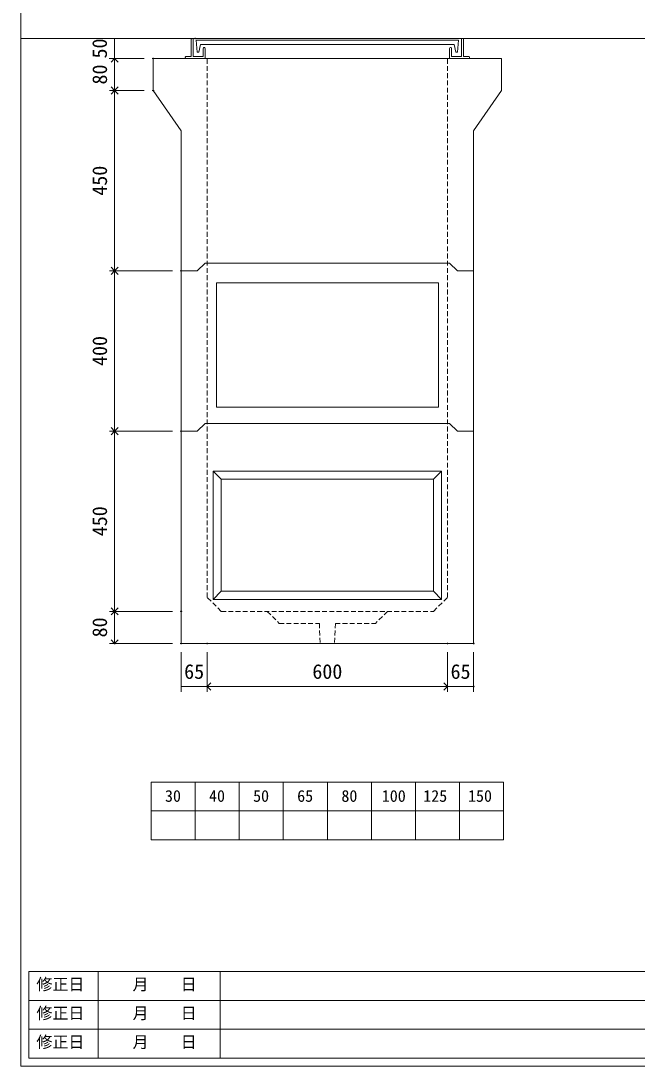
# Model space of a CAD drawing. Units: millimetres, scale not verified. Extents: x -4890 to 18490, y -2287 to 2287.
# Drawn here: x -1230 to 308, y -1988 to 621 of the extents above; entities that cross this region are included whole.
import ezdxf
from ezdxf.enums import TextEntityAlignment as Align

# ---------------------------------------------------------------- set-up
doc = ezdxf.new("R2010")
doc.units = ezdxf.units.MM
doc.header["$LTSCALE"] = 10
doc.header["$PDMODE"] = 32
doc.header["$PDSIZE"] = 2
doc.linetypes.add('DASHED1', pattern=[1.8, 1.2, -0.6])
doc.linetypes.add('USER2', pattern=[50.8, 31.75, -6.35, 6.35, -6.35])
doc.layers.add('0-1_Defpoints', color=7, linetype='Continuous')
for name, color, linetype, lineweight in [('0-2_waku', 7, 'Continuous', 18), ('0-3_gaikei', 7, 'Continuous', 18), ('0-4_kakure', 7, 'DASHED1', 5), ('0-5_sunpou', 7, 'Continuous', 5), ('0-9_uchigawa', 6, 'Continuous', 18), ('0-B_futa', 3, 'Continuous', 18), ('0-C_GL', 4, 'Continuous', 18), ('0-E_文字１', 7, 'Continuous', 18), ('1-3_uchigawa2', 6, 'USER2', 18)]:
    doc.layers.add(name, color=color, linetype=linetype, lineweight=lineweight)
doc.styles.add('ＭＳ ゴシック', font='')
doc.styles.get('ＭＳ ゴシック').set_extended_font_data('MS Gothic')

# ---------------------------------------------------------------- blocks, each defined once
blk = doc.blocks.new('_Open90')
at = {"layer": '0-5_sunpou'}
blk.add_line((0, 0), (-1, 0), dxfattribs=at)
blk.add_lwpolyline([(-0.5, 0.5), (0, 0), (-0.5, -0.5)], dxfattribs=at)
blk = doc.blocks.new('D109')
at = {"layer": '0-1_Defpoints'}
for p in [(547.33, 2744.36), (451.3, 2664.36), (547.33, 2664.36)]:
    blk.add_point(p, dxfattribs=at)
at = {"layer": '0-5_sunpou'}
for p, q in [((525.33, 2744.36), (438.3, 2744.36)), ((451.3, 2726.36), (451.3, 2682.36)), ((525.33, 2664.36), (438.3, 2664.36))]:
    blk.add_line(p, q, dxfattribs=at)
at = {"layer": '0-5_sunpou', "xscale": 18, "yscale": 18}
for p, rotation in [((451.3, 2744.36), 90), ((451.3, 2664.36), 270)]:
    blk.add_blockref('_Open90', p, dxfattribs=dict(at, rotation=rotation))
at = {"layer": '0-5_sunpou', "style": 'ＭＳ ゴシック'}
blk.add_text('80', height=36.66, rotation=90, dxfattribs=at).set_placement((443.3, 2679.36), align=Align.BOTTOM_LEFT)
blk = doc.blocks.new('D110')
at = {"layer": '0-1_Defpoints'}
for p in [(547.33, 2664.36), (451.3, 2214.36), (617.33, 2214.36)]:
    blk.add_point(p, dxfattribs=at)
at = {"layer": '0-5_sunpou'}
for p, q in [((525.33, 2664.36), (438.3, 2664.36)), ((451.3, 2646.36), (451.3, 2232.36)), ((595.33, 2214.36), (438.3, 2214.36))]:
    blk.add_line(p, q, dxfattribs=at)
at = {"layer": '0-5_sunpou', "xscale": 18, "yscale": 18}
for p, rotation in [((451.3, 2664.36), 90), ((451.3, 2214.36), 270)]:
    blk.add_blockref('_Open90', p, dxfattribs=dict(at, rotation=rotation))
at = {"layer": '0-5_sunpou', "style": 'ＭＳ ゴシック'}
blk.add_text('450', height=36.66, rotation=90, dxfattribs=at).set_placement((443.3, 2401.86), align=Align.BOTTOM_LEFT)
blk = doc.blocks.new('D111')
at = {"layer": '0-1_Defpoints'}
for p in [(617.33, 2214.36), (451.3, 1814.36), (617.33, 1814.36)]:
    blk.add_point(p, dxfattribs=at)
at = {"layer": '0-5_sunpou'}
for p, q in [((595.33, 2214.36), (438.3, 2214.36)), ((451.3, 2196.36), (451.3, 1832.36)), ((595.33, 1814.36), (438.3, 1814.36))]:
    blk.add_line(p, q, dxfattribs=at)
at = {"layer": '0-5_sunpou', "xscale": 18, "yscale": 18}
for p, rotation in [((451.3, 2214.36), 90), ((451.3, 1814.36), 270)]:
    blk.add_blockref('_Open90', p, dxfattribs=dict(at, rotation=rotation))
at = {"layer": '0-5_sunpou', "style": 'ＭＳ ゴシック'}
blk.add_text('400', height=36.66, rotation=90, dxfattribs=at).set_placement((443.3, 1976.86), align=Align.BOTTOM_LEFT)
blk = doc.blocks.new('D112')
at = {"layer": '0-1_Defpoints'}
for p in [(617.33, 1814.36), (451.3, 1364.36), (617.33, 1364.36)]:
    blk.add_point(p, dxfattribs=at)
at = {"layer": '0-5_sunpou'}
for p, q in [((595.33, 1814.36), (438.3, 1814.36)), ((451.3, 1796.36), (451.3, 1382.36)), ((595.33, 1364.36), (438.3, 1364.36))]:
    blk.add_line(p, q, dxfattribs=at)
at = {"layer": '0-5_sunpou', "xscale": 18, "yscale": 18}
for p, rotation in [((451.3, 1814.36), 90), ((451.3, 1364.36), 270)]:
    blk.add_blockref('_Open90', p, dxfattribs=dict(at, rotation=rotation))
at = {"layer": '0-5_sunpou', "style": 'ＭＳ ゴシック'}
blk.add_text('450', height=36.66, rotation=90, dxfattribs=at).set_placement((443.3, 1551.86), align=Align.BOTTOM_LEFT)
blk = doc.blocks.new('D113')
at = {"layer": '0-1_Defpoints'}
for p in [(617.33, 1364.36), (451.3, 1284.36), (617.33, 1284.36)]:
    blk.add_point(p, dxfattribs=at)
at = {"layer": '0-5_sunpou'}
for p, q in [((595.33, 1364.36), (438.3, 1364.36)), ((451.3, 1346.36), (451.3, 1302.36)), ((595.33, 1284.36), (438.3, 1284.36))]:
    blk.add_line(p, q, dxfattribs=at)
at = {"layer": '0-5_sunpou', "xscale": 18, "yscale": 18}
for p, rotation in [((451.3, 1364.36), 90), ((451.3, 1284.36), 270)]:
    blk.add_blockref('_Open90', p, dxfattribs=dict(at, rotation=rotation))
at = {"layer": '0-5_sunpou', "style": 'ＭＳ ゴシック'}
blk.add_text('80', height=36.66, rotation=90, dxfattribs=at).set_placement((443.3, 1299.36), align=Align.BOTTOM_LEFT)
blk = doc.blocks.new('D114')
at = {"layer": '0-1_Defpoints'}
for p in [(617.33, 1284.36), (682.33, 1284.36), (682.33, 1176.89)]:
    blk.add_point(p, dxfattribs=at)
at = {"layer": '0-5_sunpou'}
for p, q in [((617.33, 1262.36), (617.33, 1163.89)), ((682.33, 1262.36), (682.33, 1163.89)), ((617.33, 1176.89), (682.33, 1176.89))]:
    blk.add_line(p, q, dxfattribs=at)
at = {"layer": '0-5_sunpou', "style": 'ＭＳ ゴシック'}
blk.add_text('65', height=36.66, dxfattribs=at).set_placement((624.83, 1184.89), align=Align.BOTTOM_LEFT)
blk = doc.blocks.new('D115')
at = {"layer": '0-1_Defpoints'}
for p in [(682.33, 1284.36), (1282.33, 1284.36), (1282.33, 1176.89)]:
    blk.add_point(p, dxfattribs=at)
at = {"layer": '0-5_sunpou'}
for p, q in [((682.33, 1262.36), (682.33, 1163.89)), ((1282.33, 1262.36), (1282.33, 1163.89)), ((700.33, 1176.89), (1264.33, 1176.89))]:
    blk.add_line(p, q, dxfattribs=at)
at = {"layer": '0-5_sunpou', "xscale": 18, "yscale": 18, "rotation": 180}
blk.add_blockref('_Open90', (682.33, 1176.89), dxfattribs=at)
at = {"layer": '0-5_sunpou', "xscale": 18, "yscale": 18}
blk.add_blockref('_Open90', (1282.33, 1176.89), dxfattribs=at)
at = {"layer": '0-5_sunpou', "style": 'ＭＳ ゴシック'}
blk.add_text('600', height=36.66, dxfattribs=at).set_placement((944.83, 1184.89), align=Align.BOTTOM_LEFT)
blk = doc.blocks.new('D116')
at = {"layer": '0-1_Defpoints'}
for p in [(1282.33, 1284.36), (1347.33, 1284.36), (1347.33, 1176.89)]:
    blk.add_point(p, dxfattribs=at)
at = {"layer": '0-5_sunpou'}
for p, q in [((1282.33, 1262.36), (1282.33, 1163.89)), ((1347.33, 1262.36), (1347.33, 1163.89)), ((1282.33, 1176.89), (1347.33, 1176.89))]:
    blk.add_line(p, q, dxfattribs=at)
at = {"layer": '0-5_sunpou', "style": 'ＭＳ ゴシック'}
blk.add_text('65', height=36.66, dxfattribs=at).set_placement((1289.83, 1184.89), align=Align.BOTTOM_LEFT)
blk = doc.blocks.new('D105')
at = {"layer": '0-1_Defpoints'}
for p in [(652.33, 2794.36), (451.03, 2744.36), (547.33, 2744.36)]:
    blk.add_point(p, dxfattribs=at)
at = {"layer": '0-5_sunpou'}
for p, q in [((630.33, 2794.36), (438.03, 2794.36)), ((451.03, 2794.36), (451.03, 2744.36)), ((525.33, 2744.36), (438.03, 2744.36))]:
    blk.add_line(p, q, dxfattribs=at)
at = {"layer": '0-5_sunpou', "style": 'ＭＳ ゴシック'}
blk.add_text('50', height=36.66, rotation=90, dxfattribs=at).set_placement((443.03, 2744.36), align=Align.BOTTOM_LEFT)

msp = doc.modelspace()

# ---------------------------------------------------------------- linework, layer by layer
at = {"layer": '0-2_waku'}
for p, q in [((-1229.68, 2287.37), (-1229.68, -1987.63)), ((-904.67, -1278.63), (-24.67, -1278.63)), ((-904.67, -1278.63), (-904.67, -1422.63)), ((-904.67, -1278.63), (-904.67, -1422.63)), ((-904.67, -1278.63), (-904.67, -1422.63)), ((-904.67, -1278.63), (-904.67, -1422.63)), ((-794.67, -1278.63), (-794.67, -1422.63)), ((-684.67, -1278.63), (-684.67, -1422.63)), ((-684.67, -1278.63), (-684.67, -1422.63)), ((-574.67, -1278.63), (-574.67, -1422.63)), ((-464.67, -1278.63), (-464.67, -1422.63)), ((-354.67, -1278.63), (-354.67, -1422.63)), ((-244.67, -1278.63), (-244.67, -1422.63)), ((-134.67, -1278.63), (-134.67, -1422.63)), ((-24.67, -1278.63), (-24.67, -1422.63)), ((-904.67, -1350.63), (-24.67, -1350.63)), ((-904.67, -1422.63), (-24.67, -1422.63)), ((-1209.68, -1751.63), (-1209.68, -1967.63)), ((-1209.68, -1751.63), (818.32, -1751.63)), ((-1037.18, -1751.63), (-1037.18, -1967.63)), ((-732.18, -1751.63), (-732.18, -1967.63)), ((-732.18, -1751.63), (-732.18, -1967.63)), ((-1209.68, -1823.63), (818.32, -1823.63)), ((-1209.68, -1895.63), (530.32, -1895.63)), ((-1209.68, -1967.63), (818.32, -1967.63)), ((-1229.68, -1987.63), (4890.32, -1987.63)), ((-1229.68, -1987.63), (4890.32, -1987.63))]:
    msp.add_line(p, q, dxfattribs=at)
at = {"layer": '0-3_gaikei'}
for p, q in [((-899.67, 527.37), (-899.67, 447.37)), ((-899.67, 527.37), (-789.67, 527.37)), ((-899.67, 527.37), (-789.67, 527.37)), ((-899.67, 527.37), (-29.67, 527.37)), ((-899.67, 527.37), (-789.67, 527.37)), ((-899.67, 527.37), (-29.67, 527.37)), ((-899.67, 527.37), (-789.67, 527.37)), ((-899.67, 527.37), (-789.67, 527.37)), ((-899.67, 527.37), (-789.67, 527.37)), ((-899.67, 527.37), (-29.67, 527.37)), ((-29.67, 527.37), (-139.67, 527.37)), ((-29.67, 527.37), (-139.67, 527.37)), ((-29.67, 527.37), (-139.67, 527.37)), ((-29.67, 527.37), (-139.67, 527.37)), ((-29.67, 527.37), (-139.67, 527.37)), ((-29.67, 527.37), (-139.67, 527.37)), ((-29.67, 527.37), (-29.67, 447.37)), ((-829.67, 346.37), (-899.67, 447.37)), ((-99.67, 346.37), (-29.67, 447.37)), ((-829.67, 346.37), (-829.67, -932.63)), ((-99.67, 346.37), (-99.67, -932.63)), ((-769.67, 16.37), (-789.67, -2.63)), ((-769.67, 16.37), (-789.67, -2.63)), ((-769.67, 16.37), (-789.67, -2.63)), ((-769.67, 16.37), (-159.67, 16.37)), ((-139.67, -2.63), (-159.67, 16.37)), ((-829.67, -2.63), (-789.67, -2.63)), ((-829.67, -2.63), (-789.67, -2.63)), ((-829.67, -2.63), (-789.67, -2.63)), ((-139.67, -2.63), (-99.67, -2.63)), ((-99.67, -2.63), (-139.67, -2.63)), ((-99.67, -2.63), (-139.67, -2.63)), ((-99.67, -2.63), (-139.67, -2.63)), ((-769.67, -383.63), (-789.67, -402.63)), ((-769.67, -383.63), (-789.67, -402.63)), ((-769.67, -383.63), (-789.67, -402.63)), ((-769.67, -383.63), (-159.67, -383.63)), ((-139.67, -402.63), (-159.67, -383.63)), ((-829.67, -402.63), (-789.67, -402.63)), ((-829.67, -402.63), (-789.67, -402.63)), ((-829.67, -402.63), (-789.67, -402.63)), ((-139.67, -402.63), (-99.67, -402.63)), ((-99.67, -402.63), (-139.67, -402.63)), ((-99.67, -402.63), (-139.67, -402.63)), ((-99.67, -402.63), (-139.67, -402.63)), ((-829.67, -932.63), (-99.67, -932.63))]:
    msp.add_line(p, q, dxfattribs=at)
for points in [[(-139.67, -2.63), (-159.67, 16.37), (-139.67, -2.63)], [(-139.67, -2.63), (-99.67, -2.63), (-139.67, -2.63)], [(-139.67, -402.63), (-159.67, -383.63), (-139.67, -402.63)], [(-139.67, -402.63), (-99.67, -402.63), (-139.67, -402.63)]]:
    msp.add_lwpolyline(points, dxfattribs=at)
at = {"layer": '0-4_kakure'}
for p, q in [((-764.67, -817.63), (-764.67, 527.37)), ((-164.67, -817.63), (-164.67, 527.37)), ((-729.67, -852.63), (-764.67, -817.63)), ((-199.67, -852.63), (-164.67, -817.63)), ((-729.67, -852.63), (-199.67, -852.63)), ((-614.67, -852.63), (-584.67, -882.63)), ((-314.67, -852.63), (-344.67, -882.63)), ((-444.67, -882.63), (-446.67, -932.63)), ((-444.67, -882.63), (-344.67, -882.63))]:
    msp.add_line(p, q, dxfattribs=at)
msp.add_lwpolyline([(-584.67, -882.63), (-484.67, -882.63), (-482.67, -932.63)], dxfattribs=at)
at = {"layer": '0-9_uchigawa'}
for p, q in [((-749.67, -502.63), (-749.67, -822.63)), ((-749.67, -502.63), (-179.67, -502.63)), ((-749.67, -502.63), (-729.67, -522.63)), ((-199.67, -522.63), (-179.67, -502.63)), ((-179.67, -502.63), (-179.67, -822.63)), ((-729.67, -522.63), (-729.67, -802.63)), ((-729.67, -522.63), (-729.67, -802.63)), ((-729.67, -522.63), (-199.67, -522.63)), ((-199.67, -522.63), (-199.67, -802.63)), ((-199.67, -522.63), (-199.67, -802.63)), ((-749.67, -822.63), (-729.67, -802.63)), ((-729.67, -802.63), (-464.67, -802.63)), ((-464.67, -802.63), (-199.67, -802.63)), ((-179.67, -822.63), (-199.67, -802.63)), ((-749.67, -822.63), (-464.67, -822.63)), ((-464.67, -822.63), (-179.67, -822.63))]:
    msp.add_line(p, q, dxfattribs=at)
at = {"layer": '0-B_futa'}
for p, q in [((-804.67, 575.37), (-804.67, 532.37)), ((-802.67, 577.37), (-799.67, 577.37)), ((-799.67, 577.37), (-799.67, 532.37)), ((-129.67, 577.37), (-129.67, 532.37)), ((-129.67, 577.37), (-126.67, 577.37)), ((-124.67, 575.37), (-124.67, 532.37)), ((-791.86, 572.87), (-137.53, 572.87)), ((-791.86, 572.87), (-789.37, 542.87)), ((-781.34, 561.87), (-785.66, 542.87)), ((-781.34, 561.87), (-148, 561.87)), ((-774.67, 552.37), (-774.67, 532.37)), ((-772.67, 554.37), (-771.67, 554.37)), ((-769.67, 552.37), (-769.67, 527.37)), ((-159.67, 552.37), (-159.67, 527.37)), ((-156.67, 554.37), (-157.67, 554.37)), ((-154.67, 552.37), (-154.67, 532.37)), ((-148, 561.87), (-143.68, 542.87)), ((-137.53, 572.87), (-139.78, 542.87)), ((-819.67, 530.37), (-819.67, 529.37)), ((-817.67, 532.37), (-804.67, 532.37)), ((-769.67, 527.37), (-817.67, 527.37)), ((-799.67, 532.37), (-774.67, 532.37)), ((-789.37, 542.87), (-785.66, 542.87)), ((-159.67, 527.37), (-111.67, 527.37)), ((-129.67, 532.37), (-154.67, 532.37)), ((-139.78, 542.87), (-143.68, 542.87)), ((-111.67, 532.37), (-124.67, 532.37)), ((-109.67, 530.37), (-109.67, 529.37))]:
    msp.add_line(p, q, dxfattribs=at)
for centre, start, end in [((-802.67, 575.37), 90, 180), ((-126.67, 575.37), 0, 90), ((-772.67, 552.37), 90, 180), ((-771.67, 552.37), 0, 90), ((-157.67, 552.37), 90, 180), ((-156.67, 552.37), 0, 90), ((-817.67, 530.37), 90, 180), ((-817.67, 529.37), 180, 270), ((-111.67, 530.37), 0, 90), ((-111.67, 529.37), 270, 0)]:
    msp.add_arc(centre, 2, start, end, dxfattribs=at)
at = {"layer": '0-C_GL'}
msp.add_line((-1229.68, 577.37), (4890.32, 577.37), dxfattribs=at)
msp.add_line((-1229.68, 577.37), (4890.32, 577.37), dxfattribs=at)
at = {"layer": '1-3_uchigawa2'}
for p, q in [((-741.67, -32.63), (-464.17, -32.63)), ((-741.67, -32.63), (-741.67, -342.63)), ((-187.67, -32.63), (-465.17, -32.63)), ((-187.67, -32.63), (-187.67, -342.63)), ((-741.67, -342.63), (-464.67, -342.63)), ((-187.67, -342.63), (-464.67, -342.63))]:
    msp.add_line(p, q, dxfattribs=at)

# ---------------------------------------------------------------- block references
at = {"layer": '0-5_sunpou'}
for name in ['D105', 'D109', 'D110', 'D111', 'D112', 'D113', 'D114', 'D115', 'D116']:
    msp.add_blockref(name, (-1447, -2216.99), dxfattribs=at)

# ---------------------------------------------------------------- texts
at = {"layer": '0-E_文字１', "style": 'ＭＳ ゴシック'}
for s, p in [('30', (-870.11, -1336.82)), ('40', (-760.11, -1336.82)), ('50', (-650.11, -1336.82)), ('65', (-540.11, -1336.82)), ('80', (-429.7, -1336.82)), ('100', (-328.83, -1336.82)), ('125', (-225.44, -1336.82)), ('150', (-113.68, -1336.82)), ('修正日', (-1191.03, -1806.92)), ('\u3000\u3000月\u3000\u3000日', (-1030.88, -1806.92)), ('修正日', (-1191.03, -1878.92)), ('\u3000\u3000月\u3000\u3000日', (-1030.88, -1878.92)), ('修正日', (-1191.03, -1950.92)), ('\u3000\u3000月\u3000\u3000日', (-1030.88, -1950.92))]:
    msp.add_text(s, height=29.33, dxfattribs=at).set_placement(p, align=Align.BOTTOM_LEFT)

doc.saveas('drawing.dxf')
